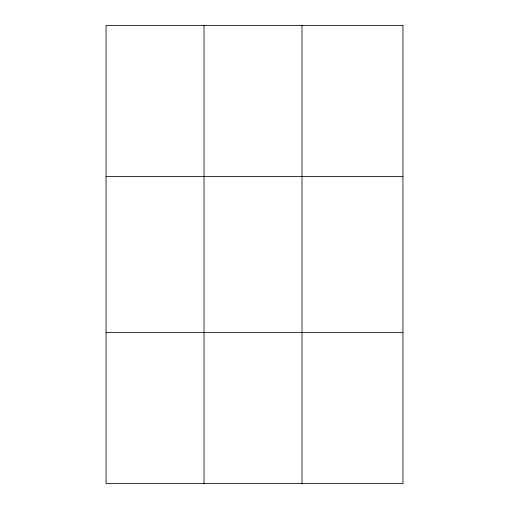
<?xml version="1.0" encoding="UTF-8"?>
<svg xmlns="http://www.w3.org/2000/svg" width="509" height="509" viewBox="0 0 509 509"><rect width="100%" height="100%" fill="white"/><g stroke="black" fill="none" stroke-linecap="round" stroke-linejoin="round"><path stroke-width="0.76" d="M204.033 483.55L204.033 25.45M301.996 483.55L301.996 25.45M106.063 176.623L402.937 176.623M106.063 332.377L402.937 332.377M402.937 25.45L402.937 483.55L106.063 483.55L106.063 25.45L402.937 25.45"/></g></svg>
